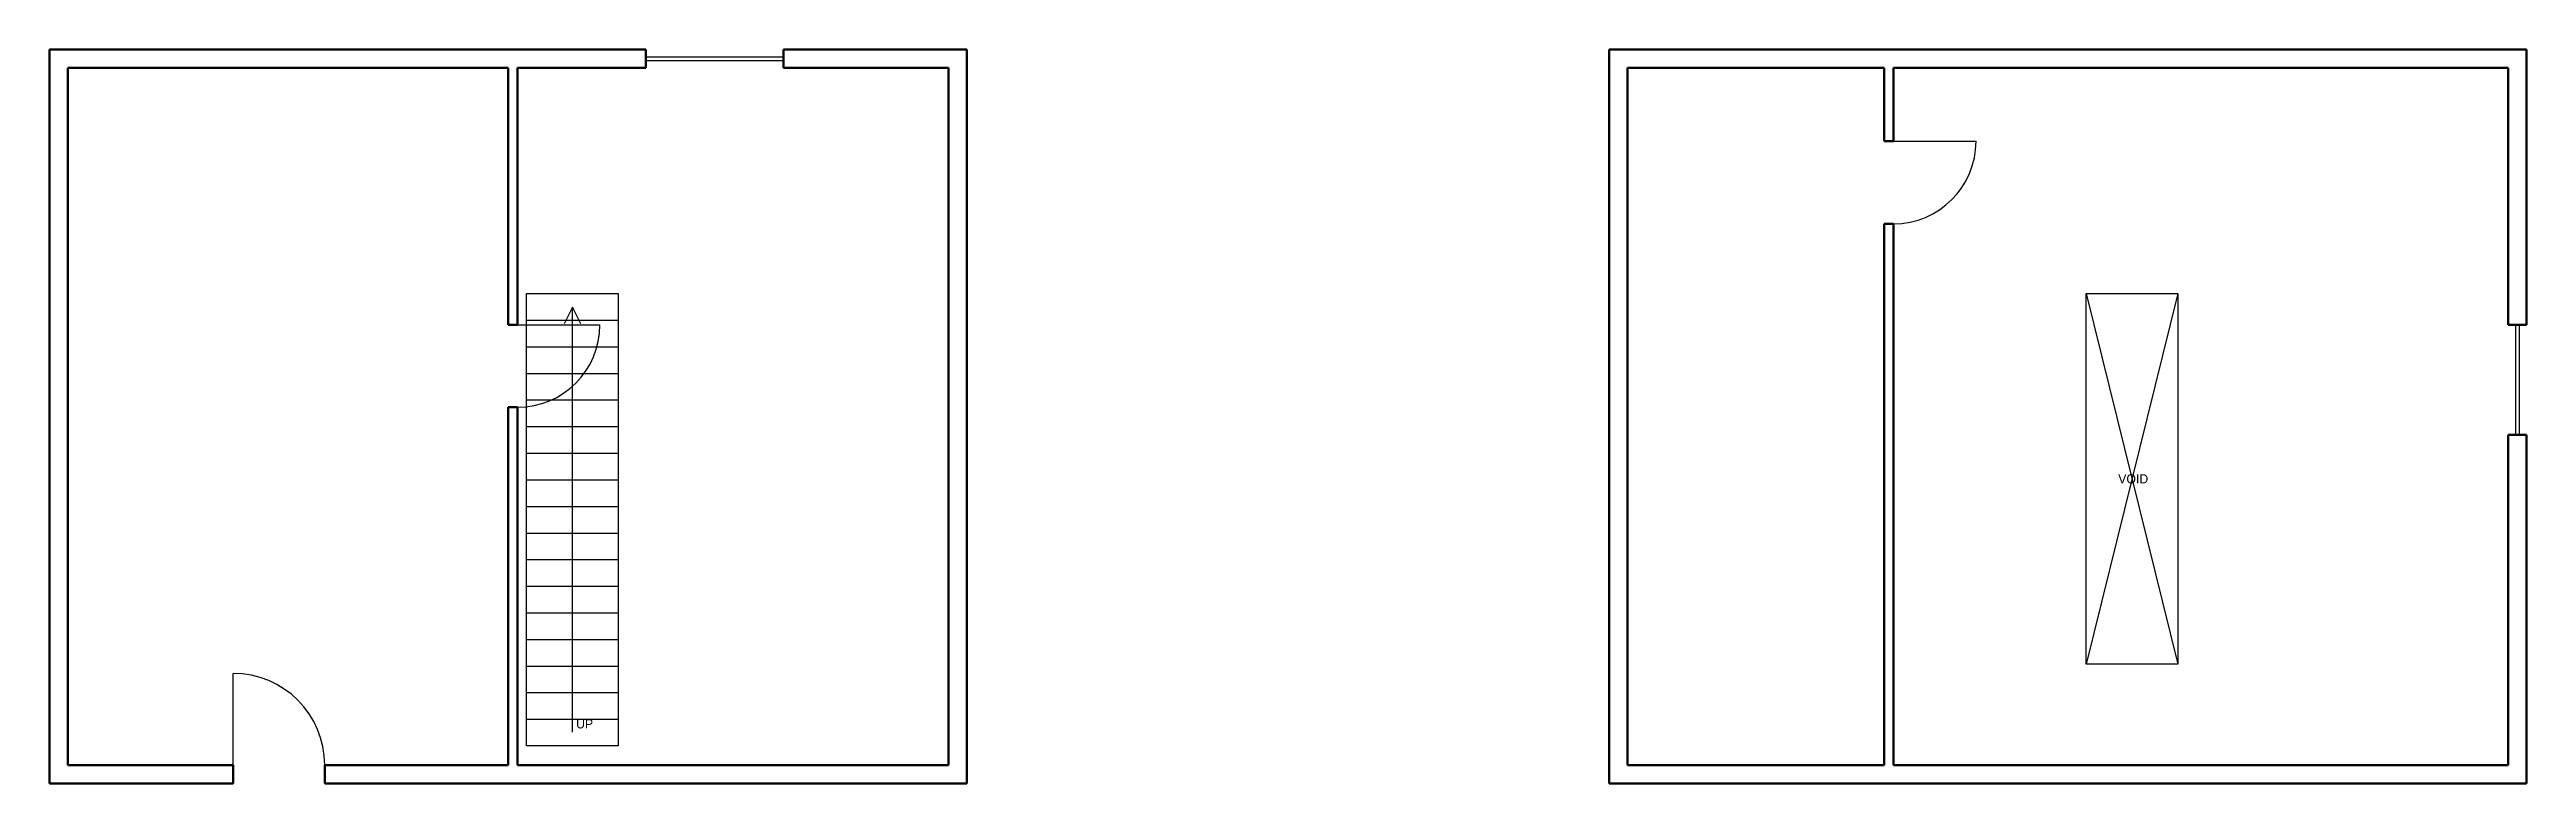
# Model space of a CAD drawing. Header units: centimetres. Extents: x 5000 to 7700, y 19200 to 20000.
import ezdxf

# ---------------------------------------------------------------- set-up
doc = ezdxf.new("R2010")
doc.units = ezdxf.units.CM
for name, color, linetype in [('A-DOOR', 3, 'CONTINUOUS'), ('A-GLAZ', 4, 'CONTINUOUS'), ('A-STAIR', 6, 'CONTINUOUS')]:
    doc.layers.add(name, color=color, linetype=linetype)
doc.layers.add('A-WALL', color=7, linetype='CONTINUOUS', lineweight=50)

msp = doc.modelspace()

# ---------------------------------------------------------------- linework, layer by layer
at = {"layer": 'A-DOOR'}
for p, q in [((7010, 19900), (7100, 19900)), ((5510, 19700), (5600, 19700)), ((5200, 19220), (5200, 19320))]:
    msp.add_line(p, q, dxfattribs=at)
for centre, radius, start, end in [((7010, 19900), 90, -90, 0), ((5510, 19700), 90, -90, 0), ((5200, 19220), 100, 0, 90)]:
    msp.add_arc(centre, radius, start, end, dxfattribs=at)
at = {"layer": 'A-GLAZ'}
for p, q in [((5650, 19992), (5800, 19992)), ((5650, 19988), (5800, 19988)), ((7688, 19700), (7688, 19580)), ((7692, 19700), (7692, 19580))]:
    msp.add_line(p, q, dxfattribs=at)
at = {"layer": 'A-STAIR'}
for p, q in [((5520, 19734), (5620, 19734)), ((5520, 19241), (5520, 19734)), ((5570, 19256), (5570, 19719)), ((5620, 19734), (5620, 19241)), ((7220, 19734), (7320, 19734)), ((7220, 19330), (7220, 19734)), ((7220, 19734), (7320, 19330)), ((7320, 19734), (7220, 19330)), ((7320, 19734), (7320, 19330)), ((5520, 19705), (5620, 19705)), ((5520, 19676), (5620, 19676)), ((5520, 19647), (5620, 19647)), ((5520, 19618), (5620, 19618)), ((5520, 19589), (5620, 19589)), ((5520, 19560), (5620, 19560)), ((5520, 19531), (5620, 19531)), ((5520, 19502), (5620, 19502)), ((5520, 19473), (5620, 19473)), ((5520, 19444), (5620, 19444)), ((5520, 19415), (5620, 19415)), ((5520, 19386), (5620, 19386)), ((5520, 19357), (5620, 19357)), ((5520, 19328), (5620, 19328)), ((7320, 19330), (7220, 19330)), ((5520, 19299), (5620, 19299)), ((5520, 19270), (5620, 19270)), ((5620, 19241), (5520, 19241))]:
    msp.add_line(p, q, dxfattribs=at)
msp.add_lwpolyline([(5579, 19701), (5570, 19719), (5561, 19701)], dxfattribs=at)
at = {"layer": 'A-WALL'}
for p, q in [((5000, 20000), (5650, 20000)), ((5000, 20000), (5000, 19200)), ((5020, 19980), (5500, 19980)), ((5020, 19980), (5020, 19220)), ((5500, 19980), (5500, 19700)), ((5510, 19980), (5650, 19980)), ((5510, 19980), (5510, 19700)), ((5650, 20000), (5650, 19980)), ((5800, 20000), (6000, 20000)), ((5800, 20000), (5800, 19980)), ((5800, 19980), (5980, 19980)), ((5980, 19980), (5980, 19220)), ((6000, 20000), (6000, 19200)), ((6700, 20000), (7700, 20000)), ((6700, 20000), (6700, 19200)), ((6720, 19980), (7000, 19980)), ((6720, 19980), (6720, 19220)), ((7000, 19980), (7000, 19900)), ((7010, 19980), (7680, 19980)), ((7010, 19980), (7010, 19900)), ((7680, 19980), (7680, 19700)), ((7700, 20000), (7700, 19700)), ((7000, 19900), (7010, 19900)), ((7000, 19810), (7000, 19220)), ((7000, 19810), (7010, 19810)), ((7010, 19810), (7010, 19220)), ((5500, 19700), (5510, 19700)), ((7680, 19700), (7700, 19700)), ((5500, 19610), (5500, 19220)), ((5500, 19610), (5510, 19610)), ((5510, 19610), (5510, 19220)), ((7680, 19580), (7680, 19220)), ((7680, 19580), (7700, 19580)), ((7700, 19580), (7700, 19200)), ((5000, 19200), (5200, 19200)), ((5020, 19220), (5200, 19220)), ((5200, 19220), (5200, 19200)), ((5300, 19220), (5500, 19220)), ((5300, 19220), (5300, 19200)), ((5300, 19200), (6000, 19200)), ((5510, 19220), (5980, 19220)), ((6700, 19200), (7700, 19200)), ((6720, 19220), (7000, 19220)), ((7010, 19220), (7680, 19220))]:
    msp.add_line(p, q, dxfattribs=at)

# ---------------------------------------------------------------- texts
at = {"layer": 'A-STAIR'}
for s, p in [('VOID', (7255, 19527)), ('UP', (5574, 19260))]:
    msp.add_text(s, height=10, dxfattribs=at).set_placement(p)

doc.saveas('drawing.dxf')
